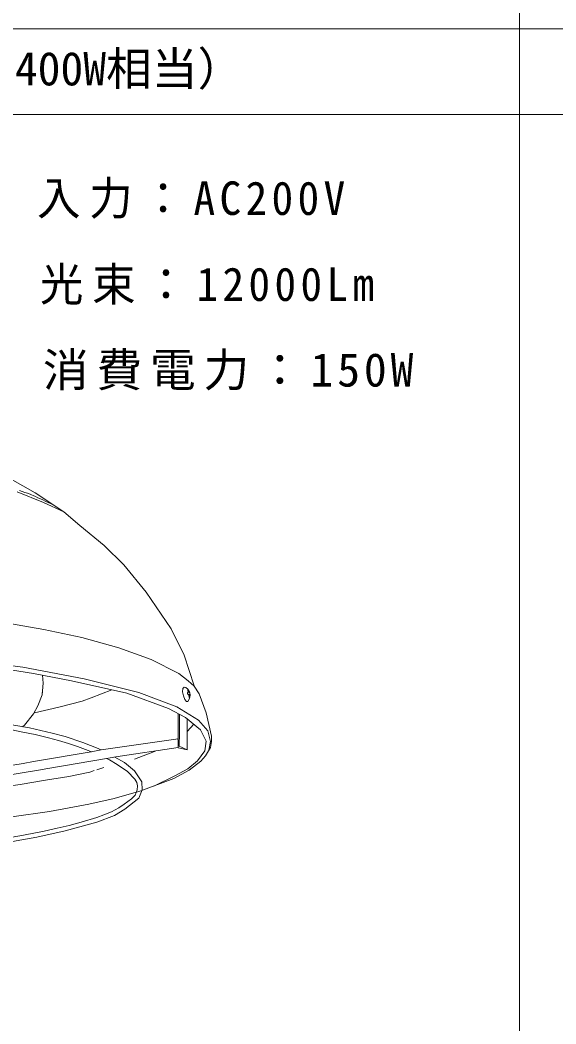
# Model space of a CAD drawing. Units: millimetres, scale not verified. Extents: x -1348 to 1152, y -2025 to -250.
# Drawn here: x -316.2 to -82, y -1572 to -1133.5 of the extents above; entities that cross this region are included whole.
import ezdxf
from ezdxf.enums import TextEntityAlignment as Align

# ---------------------------------------------------------------- set-up
doc = ezdxf.new("R2010")
doc.units = ezdxf.units.MM
doc.header["$LTSCALE"] = 5
doc.layers.add('0-0_絵', color=7, linetype='Continuous', lineweight=20)
doc.layers.add('0-2_枠', color=7, linetype='Continuous', lineweight=20)
doc.layers.add('0-1_文字', color=7, linetype='Continuous')
doc.styles.add('ＭＳ ゴシック', font='')
doc.styles.get('ＭＳ ゴシック').set_extended_font_data('MS Gothic')

msp = doc.modelspace()

# ---------------------------------------------------------------- linework, layer by layer
at = {"layer": '0-0_絵'}
for p, q in [((-247.135, -1436.484), (-247.199, -1451.464)), ((-243.143, -1452.326), (-243.143, -1438.799)), ((-240.3, -1441.138), (-243.143, -1444.247)), ((-247.181, -1447.331), (-247.524, -1447.566)), ((-282.059, -1451.77), (-280.881, -1452.348)), ((-282.639, -1461.096), (-279.653, -1460.019)), ((-248.535, -1463.686), (-257.838, -1468.129))]:
    msp.add_line(p, q, dxfattribs=at)
for points in [[(-320.446, -1333.884), (-309.664, -1340.047), (-297.188, -1348.312), (-305.972, -1344.235), (-317.498, -1339.625)], [(-316.456, -1338.982), (-315.3, -1339.38), (-314.148, -1339.79), (-313.003, -1340.215), (-311.865, -1340.658), (-311.209, -1340.924), (-310.583, -1341.185), (-309.511, -1341.649), (-308.444, -1342.126), (-307.381, -1342.611), (-306.318, -1343.1), (-305.255, -1343.589), (-304.637, -1343.87), (-304.265, -1344.038), (-303.623, -1344.328), (-302.982, -1344.62), (-302.345, -1344.919)], [(-297.188, -1348.312), (-290.093, -1354.207), (-279.463, -1362.956), (-270.926, -1371.456), (-261.184, -1383.348), (-250.174, -1399.422), (-244.553, -1410.976), (-240.116, -1424.268), (-240, -1424.67)], [(-240.198, -1424.483), (-242.721, -1422.126), (-246.861, -1418.967), (-258.996, -1412.782), (-273.056, -1407.705), (-289.179, -1403.199), (-305.925, -1399.681), (-323.376, -1396.732), (-342.446, -1393.966), (-362.327, -1392.085), (-386.738, -1390.966), (-427.684, -1390.894), (-455.387, -1392.038), (-485.044, -1394.385), (-513.423, -1397.468), (-537.888, -1402.014), (-569.775, -1413.367), (-584.452, -1426.079), (-585.996, -1428.571)], [(-310.414, -1418.954), (-327.843, -1416.241), (-346.715, -1414.214), (-375.351, -1411.982), (-402.837, -1411.302), (-427.186, -1411.311), (-441.934, -1411.646), (-459.939, -1412.586), (-479.251, -1413.96), (-496.685, -1415.919), (-513.524, -1418.292), (-525.523, -1420.172), (-544.415, -1423.692), (-560.913, -1428.071), (-570.673, -1431.813), (-580.891, -1438.187), (-584.909, -1443.21), (-586.382, -1447.548), (-585.036, -1454.19), (-581.31, -1458.127), (-563.848, -1467.304)], [(-454.604, -1410.249), (-425.517, -1409.51), (-401.515, -1409.574), (-369.272, -1410.462), (-343.559, -1412.578), (-314.999, -1416.175), (-288.277, -1421.204), (-264.267, -1427.308), (-247.665, -1433.483), (-238.302, -1439.376), (-234.219, -1444.026), (-232.99, -1448.64), (-233.759, -1452.431)], [(-243.991, -1438.101), (-251.408, -1434.287), (-269.605, -1427.563), (-293.698, -1422.109), (-310.414, -1418.954)], [(-306.629, -1428.201), (-306.186, -1423.192), (-306.441, -1419.696)], [(-240.198, -1424.483), (-238, -1427.757), (-234.953, -1436.133), (-232.629, -1446.262), (-232.584, -1448.644), (-233.062, -1451.251)], [(-315.131, -1442.214), (-314.302, -1441.527), (-310.37, -1436.535), (-308.44, -1433.133), (-306.629, -1428.201), (-306.408, -1425.897)], [(-309.936, -1436.078), (-299.33, -1433.663), (-289.144, -1430.985), (-285.206, -1429.62), (-276.115, -1426.09)], [(-242.904, -1425.825), (-242.878, -1426.279), (-242.712, -1427.209), (-243.105, -1427.209), (-243.043, -1427.912), (-242.671, -1427.974), (-242.402, -1429.276), (-242.278, -1429.359), (-242.134, -1427.995), (-242.01, -1427.974)], [(-242.054, -1427.406), (-242.299, -1427.251), (-242.63, -1426.383), (-242.904, -1425.825)], [(-282.059, -1451.77), (-288.747, -1449.059), (-296.583, -1446.522), (-302.166, -1444.995), (-312.186, -1442.732), (-324.121, -1440.633), (-335.185, -1438.993), (-345.647, -1437.762), (-360.295, -1436.497), (-374.662, -1435.458), (-385.339, -1434.771), (-397.819, -1434.289), (-411.202, -1434.096), (-424.81, -1434.273), (-435.692, -1434.594), (-447.836, -1435.228), (-456.007, -1435.844), (-465.545, -1436.696), (-475.477, -1437.735), (-482.264, -1438.566), (-486.034, -1439.089), (-482.256, -1441.055)], [(-482.275, -1441.045), (-475.252, -1440.216), (-459.932, -1438.627), (-449.224, -1437.799), (-440.162, -1437.231), (-431.32, -1436.696), (-423.072, -1436.374), (-412.905, -1436.466), (-404.961, -1436.633), (-395.837, -1436.688), (-385.396, -1436.996), (-376.462, -1437.608), (-369.215, -1438.112), (-361.398, -1438.649), (-353.202, -1439.27), (-346.16, -1439.882), (-339.885, -1440.535), (-335.031, -1441.127), (-329.766, -1441.871), (-324.817, -1442.673), (-319.883, -1443.562), (-314.964, -1444.526)], [(-247.199, -1451.464), (-243.143, -1452.326), (-246.719, -1450.723), (-246.632, -1444.822), (-246.632, -1436.743)], [(-235.436, -1452.747), (-234.972, -1448.505), (-237.444, -1443.488), (-243.991, -1438.101)], [(-314.964, -1444.526), (-309.647, -1445.659), (-303.815, -1447.046), (-299.423, -1448.221), (-295.067, -1449.524), (-291.117, -1450.846), (-286.473, -1452.586), (-285.036, -1453.179)], [(-247.182, -1447.517), (-280.815, -1452.335), (-285.12, -1453.196), (-310.329, -1457.377), (-314.902, -1458.332), (-339.459, -1462.193), (-343.996, -1463.315), (-366.585, -1467.614), (-372.297, -1468.71), (-388.046, -1471.809), (-387.024, -1472.508), (-386.686, -1474.195), (-386.893, -1475.377), (-385.361, -1475.142), (-363.836, -1470.864), (-359.995, -1469.893), (-336.167, -1465.808)], [(-336.167, -1465.808), (-332.433, -1465.041), (-308.257, -1461.117), (-304.143, -1460.421), (-278.441, -1456.142), (-274.343, -1455.398), (-247.199, -1451.327)], [(-233.062, -1451.251), (-235.236, -1454.967), (-237.277, -1457.275), (-242.337, -1461.151), (-249.079, -1464.824), (-263.456, -1470.249), (-275.174, -1473.626), (-286.172, -1476.067), (-303.407, -1479.178), (-319.783, -1481.6), (-330.646, -1482.713), (-333.582, -1482.996)], [(-332.662, -1492.593), (-325.877, -1491.47), (-316.311, -1489.812), (-310.988, -1488.848), (-305.678, -1487.812), (-299.99, -1486.575), (-294.76, -1485.304), (-289.561, -1483.906), (-282.639, -1481.788), (-279.653, -1480.71), (-276.35, -1479.324), (-273.085, -1477.619), (-270.685, -1476.051), (-267.484, -1473.669), (-265.918, -1472.092), (-265.029, -1469.751), (-264.864, -1468.017), (-265.226, -1466.561), (-266.081, -1465.054), (-269.322, -1461.698), (-273.752, -1458.64), (-277.178, -1456.717), (-278.411, -1456.136)], [(-274.778, -1455.477), (-270.543, -1457.802), (-266.207, -1461.531), (-263.036, -1466.245), (-262.9, -1469.71), (-264.371, -1473.347), (-270.421, -1478.248), (-275.029, -1480.971), (-282.628, -1483.826), (-288.487, -1485.525), (-296.525, -1487.722), (-308.96, -1490.499)], [(-266.279, -1456.303), (-257.522, -1452.971), (-257.258, -1452.835)], [(-248.535, -1463.686), (-242.949, -1460.647), (-238.667, -1457.106), (-235.436, -1452.747)], [(-305.177, -1465.608), (-294.917, -1463.988), (-285.815, -1461.983), (-283.809, -1461.366)], [(-305.177, -1465.608), (-316.207, -1467.46), (-326.857, -1468.827)], [(-308.96, -1490.499), (-319.513, -1492.385), (-333.574, -1494.523), (-339.829, -1495.431)]]:
    msp.add_lwpolyline(points, dxfattribs=at)
msp.add_lwpolyline([(-245.072, -1425.511), (-244.58, -1424.946), (-243.828, -1425.06), (-242.904, -1425.825), (-242.167, -1426.997), (-242.054, -1427.406), (-241.927, -1428.413), (-242.216, -1429.917), (-242.916, -1431.128), (-243.515, -1431.151), (-244.259, -1430.287), (-244.828, -1428.684), (-245.179, -1427.002)], close=True, dxfattribs=at)
at = {"layer": '0-2_枠'}
for p, q in [((-97.945, -2024.712), (-97.945, -249.712)), ((1152.055, -1137.212), (-1347.945, -1137.212)), ((-1347.945, -1174.712), (1152.055, -1174.712))]:
    msp.add_line(p, q, dxfattribs=at)

# ---------------------------------------------------------------- texts
at = {"layer": '0-1_文字', "style": 'ＭＳ ゴシック'}
msp.add_text('高天井用無電極ランプ（水銀灯400W相当）', height=14.66, dxfattribs=at).set_placement((-598.487, -1166.392), align=Align.BOTTOM_LEFT)
at = {"layer": '0-1_文字', "char_height": 14.66, "attachment_point": 7, "style": 'ＭＳ ゴシック'}
for s, insert in [('\\T1.2;\\W0.95;入力：AC200V', (-308.834, -1220.271)), ('\\T1.2;\\W0.95;光束：12000Lm', (-307.553, -1257.771)), ('\\T1.17;消費電力：150W', (-306.271, -1295.271))]:
    msp.add_mtext(s, dxfattribs=dict(at, insert=insert))

doc.saveas('drawing.dxf')
